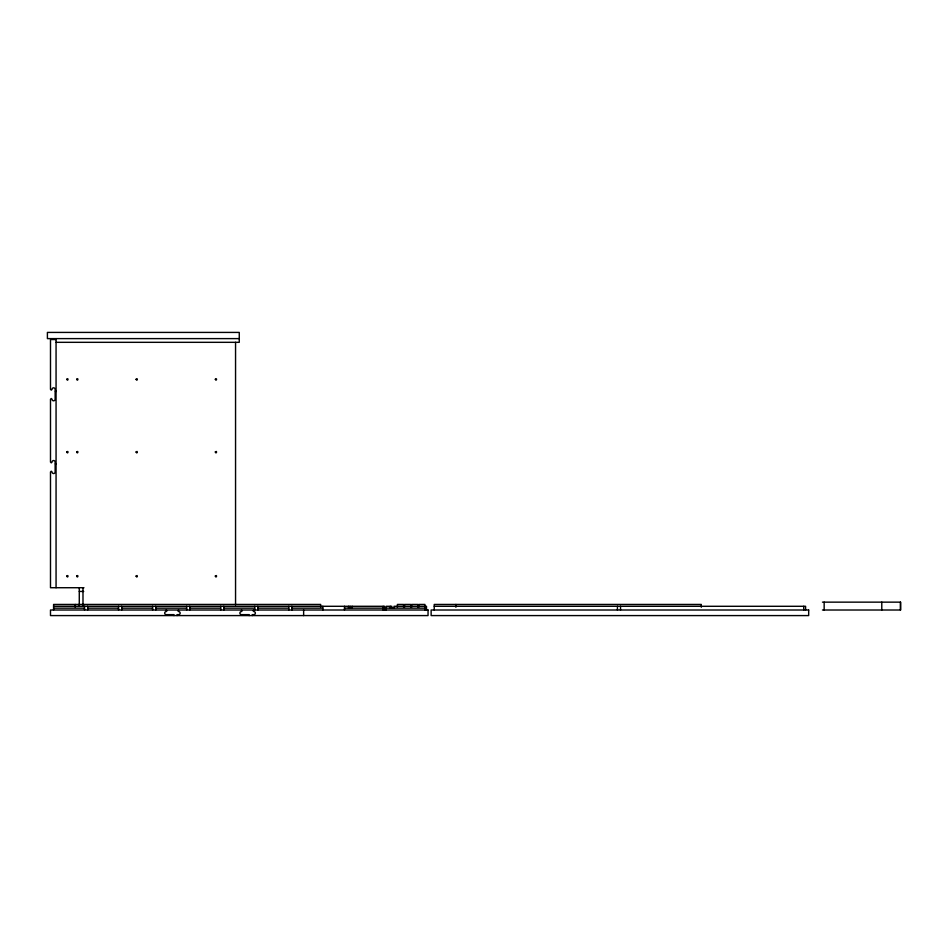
<?xml version="1.0" encoding="UTF-8"?>
<svg xmlns="http://www.w3.org/2000/svg" width="948" height="948" viewBox="0 0 948 948"><rect width="100%" height="100%" fill="white"/><g stroke="black" fill="none" stroke-linecap="round" stroke-linejoin="round"><path stroke-width="1.42" d="M178.615 610.014L177.845 610.785L178.615 611.555A1.552 1.552 0 0 1 180.156 613.107A1.552 1.552 0 0 1 178.615 614.648L177.063 614.648L177.063 615.584M253.815 610.014L253.033 610.785L253.815 611.555A1.552 1.552 0 0 1 255.356 613.107A1.552 1.552 0 0 1 253.815 614.648L252.263 614.648L252.263 615.584M239.263 338.614L47.4 338.614L47.4 332.416L239.263 332.416L239.263 342.323L56.062 342.323M56.062 339.538L50.493 339.538L50.493 389.367L51.263 390.138L52.045 389.367A1.552 1.552 0 0 1 53.586 387.815A1.552 1.552 0 0 1 55.138 389.367L55.138 390.908L56.062 390.908M56.062 391.524L55.138 391.524L55.138 399.262A1.552 1.552 0 0 1 53.586 400.814A1.552 1.552 0 0 1 52.045 399.262L51.263 398.492L50.493 399.262L50.493 462.091L51.263 462.861L52.045 462.091A1.552 1.552 0 0 1 53.586 460.538A1.552 1.552 0 0 1 55.138 462.091L55.138 463.631L56.062 463.631M56.062 464.247L55.138 464.247L55.138 471.986A1.552 1.552 0 0 1 53.586 473.538A1.552 1.552 0 0 1 52.045 471.986L51.263 471.215L50.493 471.986L50.493 587.724L83.957 587.724M79.277 591.445L83.697 591.445M822.449 602.146L900.6 602.146L900.6 610.014L822.449 610.014M53.586 606.293L384.71 606.293L384.71 610.014M434.231 606.293L805.587 606.293L805.587 610.014M53.586 608.154L84.538 608.154M87.631 608.154L118.571 608.154M121.676 608.154L152.616 608.154M155.709 608.154L186.661 608.154M189.754 608.154L220.694 608.154M223.799 608.154L254.739 608.154M257.832 608.154L288.784 608.154M291.877 608.154L322.818 608.154M344.48 608.154L383.17 608.154M386.263 608.154L424.941 608.154M241.432 610.014L242.202 610.785L241.432 611.555A1.552 1.552 0 0 0 239.891 613.107A1.552 1.552 0 0 0 241.432 614.648L249.17 614.648L249.17 615.584M166.232 610.014L167.002 610.785L166.232 611.555A1.552 1.552 0 0 0 164.691 613.107A1.552 1.552 0 0 0 166.232 614.648L173.97 614.648L173.97 615.584M900.446 602.146L900.446 610.014M881.782 602.146L881.782 610.014M824.156 602.146L824.156 610.014M803.726 606.293L803.726 610.014M701.295 607.23L701.295 604.445L434.231 604.445L434.231 610.014M620.525 606.293L620.525 610.014M617.432 606.293L617.432 610.014M455.893 604.445L455.893 607.23M426.493 610.014L426.493 606.293L394.001 606.293L394.001 608.154M424.941 610.014L424.941 604.445L418.755 604.445L418.755 607.23M417.831 607.23L417.831 604.445L411.633 604.445L411.633 607.23M410.709 607.23L410.709 604.445L404.523 604.445L404.523 607.23M403.587 607.23L403.587 604.445L397.402 604.445L397.402 607.23M391.832 608.154L391.832 606.293L386.263 606.293L386.263 610.014M390.292 606.293L390.292 608.154M383.17 606.293L383.17 610.014M352.218 606.293L352.218 608.154M350.061 606.293L350.061 608.154M348.509 606.293L348.509 608.154M344.48 606.293L344.48 610.014M322.818 606.293L322.818 610.014M320.661 607.23L320.661 604.445L53.586 604.445L53.586 610.014M303.633 610.014L303.633 615.584M291.877 606.293L291.877 610.014M288.784 606.293L288.784 610.014M257.832 606.293L257.832 610.014M254.739 606.293L254.739 610.014M235.554 342.323L235.554 604.966M223.799 606.293L223.799 610.014M220.694 606.293L220.694 610.014M189.754 606.293L189.754 610.014M186.661 606.293L186.661 610.014M155.709 606.293L155.709 610.014M152.616 606.293L152.616 610.014M121.676 606.293L121.676 610.014M118.571 606.293L118.571 610.014M87.631 606.293L87.631 610.014M84.538 606.293L84.538 610.014M82.986 587.724L82.986 605.642M79.277 587.724L79.277 605.642M75.248 604.445L75.248 607.23M56.062 338.614L56.062 587.724M136.074 379.295C137.176 382.198 138.266 377.103 136.074 379.295M136.074 452.018C137.176 454.921 138.266 449.826 136.074 452.018M136.074 576.111C137.176 579.015 138.266 573.919 136.074 576.111M66.763 379.283C67.806 382.21 68.991 377.126 66.763 379.283M66.763 452.006C67.806 454.933 68.991 449.85 66.763 452.006M66.763 576.1C67.806 579.027 68.991 573.943 66.763 576.1M76.67 379.259C77.618 382.21 78.968 377.174 76.67 379.259M76.67 451.983C77.618 454.933 78.968 449.897 76.67 451.983M76.67 576.076C77.618 579.027 78.968 573.99 76.67 576.076M215.315 379.247C216.215 382.21 217.637 377.197 215.315 379.247M215.315 451.971C216.215 454.945 217.637 449.921 215.315 451.971M215.315 576.064C216.215 579.038 217.637 574.014 215.315 576.064M428.046 610.014L50.493 610.014L50.493 615.584L428.046 615.584L428.046 610.014M808.68 610.014L431.139 610.014L431.139 615.584L808.68 615.584L808.68 610.014"/></g></svg>
